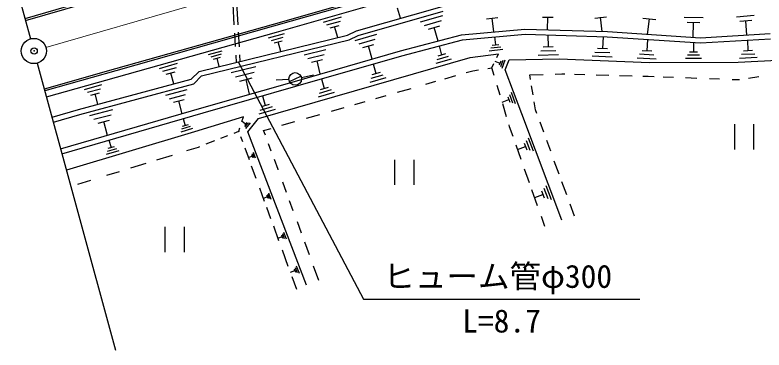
# Model space of a CAD drawing. Units: millimetres, scale not verified. Extents: x 40000 to 680000, y 20000 to 380000.
# Drawn here: x 70155 to 129551, y 237047 to 263601 of the extents above; entities that cross this region are included whole.
import ezdxf
from ezdxf.enums import TextEntityAlignment as Align

# ---------------------------------------------------------------- set-up
doc = ezdxf.new("R2010")
doc.units = ezdxf.units.MM
doc.header["$LTSCALE"] = 1000
doc.header["$PDMODE"] = 32
doc.header["$PDSIZE"] = 500
doc.linetypes.add('CHAIN', pattern=[18.5, 12, -1.5, 3.5, -1.5])
for name, color, linetype, lineweight in [('M-BGD', 7, 'Continuous', 25), ('M-BMK', 2, 'CHAIN', 13), ('M-BMK-SRVR', 3, 'Continuous', 25), ('M-STR-STR3', 7, 'Continuous', 25)]:
    doc.layers.add(name, color=color, linetype=linetype, lineweight=lineweight)
doc.layers.add('M-OTRS', color=6, linetype='Continuous')
doc.styles.add('ＭＳ ゴシック', font='')
doc.styles.get('ＭＳ ゴシック').set_extended_font_data('MS Gothic')

msp = doc.modelspace()

# ---------------------------------------------------------------- linework, layer by layer
at = {"layer": 'M-BGD'}
for p, q in [((103476, 266527), (90622, 262852)), ((103517, 266383), (90663, 262708)), ((70952, 263320), (77889, 265347)), ((70992, 263175), (77931, 265203)), ((90893, 262227), (101992, 265429)), ((87426, 264470), (87522, 262808)), ((87721, 264559), (87823, 262808)), ((97233, 262347), (104026, 264284)), ((97377, 261972), (104106, 263891)), ((100725, 263341), (100495, 264151)), ((94615, 263041), (96045, 263461)), ((102307, 263058), (104084, 263569)), ((102636, 262768), (103966, 263152)), ((107551, 263287), (108455, 263401)), ((108139, 262258), (108006, 263350)), ((111982, 263421), (112819, 263416)), ((112392, 262421), (112399, 263423)), ((116129, 263359), (117068, 263467)), ((116724, 262290), (116596, 263418)), ((119950, 263360), (120971, 263241)), ((120318, 262066), (120459, 263305)), ((123220, 263438), (124718, 263405)), ((127361, 263462), (128779, 263579)), ((127634, 263103), (128577, 263180)), ((128197, 262008), (128110, 263144)), ((90622, 262852), (78121, 259326)), ((90663, 262708), (78162, 259182)), ((94875, 262811), (95955, 263121)), ((95135, 262571), (95855, 262781)), ((95745, 261811), (95495, 262681)), ((102956, 262474), (103838, 262732)), ((103700, 261538), (103400, 262610)), ((123460, 263031), (124462, 263003)), ((123934, 261819), (123961, 263017)), ((78198, 258674), (90893, 262227)), ((84752, 259130), (96520, 261998)), ((87560, 262154), (87622, 261092)), ((87855, 262249), (87923, 261081)), ((90255, 261791), (91515, 262141)), ((96520, 261998), (97233, 262347)), ((96657, 261620), (97377, 261972)), ((97119, 261592), (98842, 262078)), ((100728, 260761), (105566, 262028)), ((105566, 262028), (110593, 262477)), ((105635, 261633), (110605, 262076)), ((110593, 262477), (117135, 262281)), ((110605, 262076), (117116, 261882)), ((112418, 262026), (112440, 261059)), ((117135, 262281), (124512, 261784)), ((124512, 261784), (130028, 262121)), ((84956, 258768), (96657, 261620)), ((90485, 261591), (91425, 261851)), ((90705, 261381), (91335, 261551)), ((91235, 260711), (91025, 261471)), ((97435, 261307), (98728, 261675)), ((100834, 260375), (105635, 261633)), ((108178, 261858), (108257, 261224)), ((116785, 261889), (116749, 260928)), ((117116, 261882), (124511, 261383)), ((120303, 261664), (120265, 260757)), ((123950, 261420), (123957, 260654)), ((124511, 261383), (130052, 261722)), ((128236, 261608), (128280, 260761)), ((85505, 260461), (86595, 260761)), ((92308, 258337), (100728, 260761)), ((93084, 260441), (94804, 260860)), ((97751, 261022), (98606, 261268)), ((98473, 260109), (98176, 261150)), ((103779, 261146), (103985, 260426)), ((108843, 260853), (107769, 260728)), ((108685, 261056), (107880, 260965)), ((108522, 261245), (107987, 261189)), ((113050, 260754), (111841, 260732)), ((112843, 261066), (112037, 261051)), ((117142, 260909), (116347, 260944)), ((120645, 260742), (119885, 260771)), ((128625, 260775), (127926, 260743)), ((85705, 260281), (86525, 260511)), ((85895, 260101), (86445, 260251)), ((86355, 259521), (86175, 260181)), ((87661, 260412), (87694, 259847)), ((87959, 260448), (87990, 259920)), ((89467, 255403), (106254, 260234)), ((92419, 257953), (100834, 260375)), ((93381, 260148), (94673, 260471)), ((104509, 260313), (103604, 260056)), ((104288, 260509), (103686, 260335)), ((106254, 260234), (108499, 260510)), ((108365, 260234), (108499, 260510)), ((113262, 260432), (111650, 260403)), ((117516, 260255), (115925, 260324)), ((117332, 260589), (116134, 260638)), ((120997, 260112), (119482, 260182)), ((120821, 260427), (119686, 260483)), ((124432, 260408), (123478, 260404)), ((124275, 260656), (123640, 260653)), ((129003, 260232), (127595, 260164)), ((128812, 260508), (127759, 260458)), ((81625, 259371), (83055, 259771)), ((93679, 259854), (94547, 260073)), ((94365, 258925), (94113, 259964)), ((98561, 259721), (98778, 258952)), ((104734, 260107), (103526, 259768)), ((107971, 259422), (108131, 259752)), ((108218, 259932), (108611, 259792)), ((108670, 259951), (108546, 259620)), ((108833, 259981), (108649, 259491)), ((108995, 260010), (108751, 259362)), ((109036, 259267), (109332, 260050)), ((109332, 260050), (113312, 260134)), ((113312, 260134), (120461, 259832)), ((120461, 259832), (127502, 259859)), ((124592, 260151), (123321, 260145)), ((127502, 259859), (130615, 260007)), ((78121, 259326), (72482, 257726)), ((78162, 259182), (72522, 257581)), ((81885, 259141), (82965, 259441)), ((82145, 258901), (82865, 259101)), ((82745, 258141), (82505, 259001)), ((84138, 258514), (84752, 259130)), ((87298, 259033), (89267, 259509)), ((87644, 258707), (89116, 259068)), ((99100, 259043), (98457, 258861)), ((105934, 259033), (106451, 259181)), ((106451, 259181), (106916, 259254)), ((107652, 259371), (107971, 259422)), ((108159, 258797), (107971, 259422)), ((110354, 255758), (109036, 259267)), ((72652, 257106), (78198, 258674)), ((75187, 256107), (84138, 258514)), ((84345, 258156), (84956, 258768)), ((87985, 258367), (88960, 258612)), ((88760, 257313), (88477, 258492)), ((91876, 258500), (90878, 258429)), ((91919, 258328), (92830, 258741)), ((92862, 258645), (93838, 258865)), ((94462, 258541), (94680, 257772)), ((99572, 258631), (98292, 258259)), ((99334, 258842), (98374, 258560)), ((104232, 258547), (105111, 258798)), ((110974, 258864), (112040, 258893)), ((111038, 258481), (110974, 258864)), ((113000, 258920), (113518, 258934)), ((113518, 258934), (113767, 258927)), ((114523, 258906), (115345, 258884)), ((116230, 258859), (117237, 258832)), ((118098, 258808), (119104, 258780)), ((119942, 258757), (120372, 258745)), ((120372, 258745), (120838, 258728)), ((121562, 258701), (122367, 258671)), ((123333, 258634), (124234, 258600)), ((125216, 258564), (126021, 258533)), ((127027, 258496), (127544, 258476)), ((127544, 258476), (127613, 258487)), ((128328, 258594), (129151, 258718)), ((75295, 255722), (84345, 258156)), ((75665, 257691), (77035, 258081)), ((84978, 256233), (92308, 258337)), ((85088, 255849), (92419, 257953)), ((95001, 257863), (94359, 257681)), ((100485, 257476), (101565, 257785)), ((102723, 258116), (103534, 258347)), ((108627, 257236), (108397, 258005)), ((111236, 257283), (111118, 257998)), ((75915, 257471), (76945, 257761)), ((76165, 257241), (76845, 257441)), ((76735, 256521), (76505, 257341)), ((82116, 257240), (83807, 257700)), ((82418, 256960), (83689, 257306)), ((89771, 257190), (89988, 256421)), ((95473, 257451), (94193, 257078)), ((95235, 257662), (94276, 257380)), ((98773, 256987), (99586, 257219)), ((109368, 257302), (109616, 256635)), ((109500, 257472), (109824, 256587)), ((82721, 256680), (83562, 256908)), ((83417, 255777), (83142, 256794)), ((97097, 256508), (97913, 256741)), ((108786, 256698), (109317, 256906)), ((109231, 257120), (109398, 256679)), ((111436, 256075), (111330, 256719)), ((73091, 255497), (75187, 256107)), ((73776, 252993), (84978, 256233)), ((76094, 255626), (77903, 256118)), ((90782, 256101), (89501, 255728)), ((90544, 256311), (89584, 256029)), ((90309, 256512), (89667, 256330)), ((95266, 255985), (96250, 256266)), ((109141, 255523), (108834, 256546)), ((111539, 255794), (111436, 256075)), ((73197, 255111), (75295, 255722)), ((73882, 252607), (85088, 255849)), ((76414, 255332), (77775, 255697)), ((88282, 255539), (84399, 254330)), ((88156, 255149), (88282, 255539)), ((88625, 254338), (89467, 255403)), ((93272, 255415), (94323, 255715)), ((113510, 247338), (110354, 255758)), ((76739, 255029), (77652, 255268)), ((77486, 254061), (77200, 255150)), ((83881, 254900), (83419, 254756)), ((83483, 255390), (83650, 254828)), ((88170, 255178), (88439, 254971)), ((88533, 255080), (88350, 254854)), ((88671, 255065), (88394, 254731)), ((88800, 255047), (88443, 254600)), ((91316, 254856), (92356, 255153)), ((109374, 254747), (109332, 254887)), ((112080, 254319), (111789, 255112)), ((127225, 252941), (127225, 254941)), ((128725, 254941), (128725, 252941)), ((84399, 254330), (74241, 251292)), ((84227, 254596), (83300, 254318)), ((84059, 254750), (83362, 254544)), ((87524, 254240), (87912, 254393)), ((87912, 254393), (87998, 254659)), ((87940, 254316), (87912, 254393)), ((93259, 242189), (88625, 254338)), ((89871, 254443), (90480, 254617)), ((90009, 254070), (89871, 254443)), ((109654, 253957), (109374, 254747)), ((77592, 253681), (77771, 253093)), ((85326, 253377), (85995, 253640)), ((86481, 253831), (87026, 254045)), ((88221, 253547), (88074, 253948)), ((110695, 253655), (110983, 252874)), ((110855, 253859), (111236, 252824)), ((112637, 252797), (112322, 253659)), ((78016, 253160), (77522, 253013)), ((83793, 252852), (84698, 253130)), ((84698, 253130), (84816, 253177)), ((88744, 252115), (88406, 253040)), ((90472, 252816), (90259, 253391)), ((110291, 252157), (109888, 253295)), ((110015, 252951), (110632, 253187)), ((110539, 253441), (110730, 252924)), ((78380, 252842), (77393, 252547)), ((78198, 253001), (77460, 252787)), ((81404, 252117), (82653, 252501)), ((88898, 252533), (88979, 252306)), ((88965, 252629), (89095, 252293)), ((89035, 252716), (89206, 252266)), ((79345, 251483), (80552, 251854)), ((88667, 252318), (88939, 252420)), ((91013, 251350), (90723, 252134)), ((100281, 250133), (100281, 252133)), ((101781, 252133), (101781, 250133)), ((113299, 250992), (112920, 252027)), ((89285, 250637), (88923, 251628)), ((91026, 251315), (91013, 251350)), ((110952, 250292), (110567, 251379)), ((77439, 250897), (78432, 251202)), ((75152, 250193), (76171, 250506)), ((91688, 249520), (91383, 250348)), ((112257, 250092), (112672, 248984)), ((113907, 249335), (113528, 250368)), ((89953, 248810), (89563, 249877)), ((90249, 249511), (90440, 249016)), ((111598, 248467), (111145, 249745)), ((111919, 249653), (112126, 249099)), ((112093, 249874), (112402, 249048)), ((89852, 249078), (90152, 249192)), ((90098, 249311), (90196, 249070)), ((90173, 249411), (90316, 249047)), ((92224, 248070), (91927, 248873)), ((111367, 249127), (112020, 249380)), ((90450, 247451), (90125, 248339)), ((114523, 247654), (114178, 248594)), ((92878, 246297), (92546, 247198)), ((112172, 246845), (111894, 247630)), ((82072, 244805), (82072, 246805)), ((83572, 246805), (83572, 244805)), ((91090, 245700), (90668, 246854)), ((91014, 245915), (91331, 246038)), ((91283, 246169), (91380, 245906)), ((91363, 246283), (91513, 245879)), ((91438, 246383), (91647, 245851)), ((93508, 244591), (93142, 245582)), ((91829, 243677), (91362, 244955)), ((92372, 243600), (92540, 243182)), ((92462, 243717), (92678, 243146)), ((94259, 242555), (93835, 243704)), ((92000, 243211), (92345, 243346)), ((92283, 243483), (92398, 243205)), ((92497, 241852), (92131, 242852))]:
    msp.add_line(p, q, dxfattribs=at)
msp.add_circle((92375, 258535), 500, dxfattribs=at)
at = {"layer": 'M-BMK'}
msp.add_line((72612, 261032), (105521, 270509), dxfattribs=at)
at = {"layer": 'M-BMK-SRVR'}
for p, q in [((65019, 285021), (71392, 261713)), ((71923, 259771), (78136, 237047))]:
    msp.add_line(p, q, dxfattribs=at)
msp.add_circle((71653, 260747), 1000, dxfattribs=at)
at = {"layer": 'M-OTRS'}
msp.add_point((71673, 260748), dxfattribs=at)
at = {"layer": 'M-STR-STR3'}
for p, q in [((87840, 259883), (97786, 241065)), ((97786, 241065), (119702, 241065))]:
    msp.add_line(p, q, dxfattribs=at)

# ---------------------------------------------------------------- texts
at = {"layer": 'M-STR-STR3', "style": 'ＭＳ ゴシック'}
for s, p in [('ヒューム管φ300', (99369, 241421)), ('L=8.7', (105619, 237885))]:
    msp.add_text(s, height=1833, dxfattribs=at).set_placement(p, align=Align.BOTTOM_LEFT)

doc.saveas('drawing.dxf')
